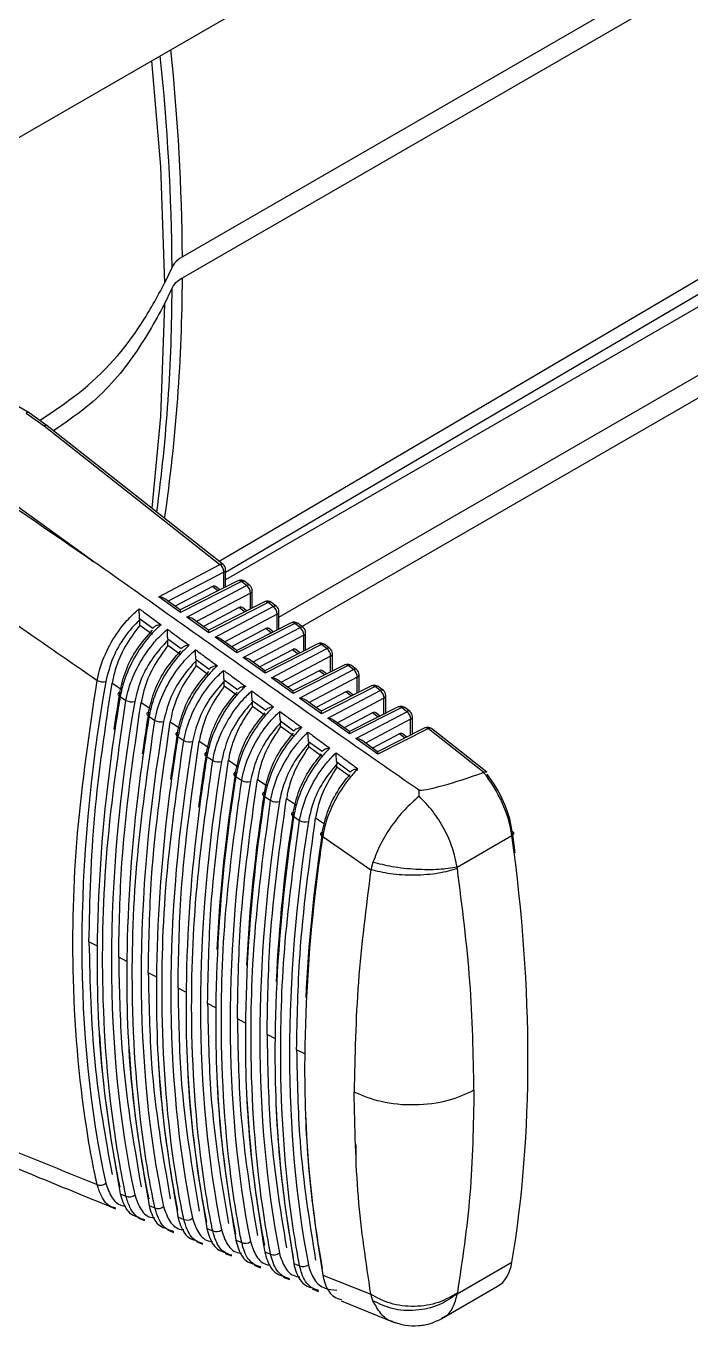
# Model space of a CAD drawing. Extents: x 8 to 113, y 0 to 87.
# Drawn here: x 21.685 to 22.72, y 5.779 to 7.803 of the extents above; entities that cross this region are included whole.
import ezdxf

# ---------------------------------------------------------------- set-up
doc = ezdxf.new("R2010")
doc.units = 0
doc.header["$MEASUREMENT"] = 0
doc.layers.add('OBJECT', color=7, linetype='CONTINUOUS')

msp = doc.modelspace()

# ---------------------------------------------------------------- linework, layer by layer
at = {"layer": 'OBJECT'}
for p, q in [((25.2404, 9.3555), (21.9284, 7.4435)), ((21.9284, 7.4109), (25.2404, 9.3229)), ((24.6957, 8.4996), (21.9956, 6.9408)), ((22.0787, 6.8826), (24.6887, 8.3893)), ((22.1145, 6.8679), (24.6646, 8.34)), ((20.0694, 6.703), (22.265, 7.9705)), ((21.9123, 7.4275), (21.9006, 7.4022)), ((21.9006, 7.3695), (21.9123, 7.3948)), ((21.6898, 7.2006), (21.6401, 7.2293)), ((21.6853, 7.2003), (21.7132, 7.1802)), ((21.7179, 7.1804), (21.69, 7.2005)), ((21.7132, 7.1802), (21.9868, 6.9646)), ((21.9918, 6.9646), (21.718, 7.1803)), ((21.7907, 6.9689), (21.5867, 7.1156)), ((21.8916, 6.9143), (21.9868, 6.9646)), ((21.9927, 6.9527), (21.9065, 6.9072)), ((21.9927, 6.9279), (21.9927, 6.9527)), ((21.9956, 6.9293), (21.9956, 6.9568)), ((21.9752, 6.9301), (21.9172, 6.8996)), ((22.0149, 6.9391), (21.9252, 6.8938)), ((22.0206, 6.938), (21.9255, 6.8899)), ((21.9354, 6.8828), (22.0284, 6.9318)), ((21.9838, 6.9233), (21.9752, 6.9301)), ((21.9868, 6.9249), (21.9801, 6.9302)), ((22.0284, 6.9318), (22.0206, 6.938)), ((22.0333, 6.9319), (22.0256, 6.938)), ((22.0371, 6.8967), (22.0371, 6.924)), ((21.9255, 6.8899), (21.8916, 6.9143)), ((21.9253, 6.8937), (21.9011, 6.9111)), ((22.0343, 6.92), (21.9503, 6.8757)), ((22.0564, 6.9064), (21.9691, 6.8622)), ((22.0621, 6.9053), (21.9694, 6.8584)), ((22.0343, 6.8952), (22.0343, 6.92)), ((22.0699, 6.8991), (22.0621, 6.9053)), ((22.0749, 6.8992), (22.0671, 6.9053)), ((21.8825, 6.865), (21.8619, 6.8799)), ((21.9694, 6.8584), (21.9354, 6.8828)), ((22.0167, 6.8974), (21.961, 6.868)), ((21.9792, 6.8513), (22.0699, 6.8991)), ((22.0758, 6.8873), (21.9942, 6.8442)), ((22.0253, 6.8906), (22.0167, 6.8974)), ((22.0283, 6.8922), (22.0217, 6.8974)), ((22.0758, 6.8625), (22.0758, 6.8873)), ((22.0787, 6.864), (22.0787, 6.8913)), ((21.862, 6.8698), (21.862, 6.8788)), ((21.882, 6.8554), (21.862, 6.8698)), ((21.9691, 6.8622), (21.945, 6.8796)), ((22.0582, 6.8647), (22.0049, 6.8365)), ((22.0979, 6.8737), (22.0129, 6.8307)), ((22.1036, 6.8726), (22.0132, 6.8269)), ((22.0231, 6.8198), (22.1115, 6.8664)), ((22.0668, 6.8579), (22.0582, 6.8647)), ((22.0698, 6.8595), (22.0632, 6.8647)), ((22.1115, 6.8664), (22.1036, 6.8726)), ((22.1164, 6.8664), (22.1086, 6.8726)), ((21.9264, 6.8331), (21.9057, 6.8481)), ((21.9058, 6.8383), (21.9058, 6.8468)), ((22.0132, 6.8269), (21.9792, 6.8513)), ((22.0129, 6.8307), (21.9888, 6.848)), ((22.1174, 6.8545), (22.038, 6.8127)), ((22.1394, 6.841), (22.0567, 6.7992)), ((22.1451, 6.8399), (22.0571, 6.7953)), ((22.1174, 6.8298), (22.1174, 6.8545)), ((22.1202, 6.8313), (22.1202, 6.8586)), ((22.153, 6.8336), (22.1451, 6.8399)), ((22.158, 6.8337), (22.1501, 6.8399)), ((21.9258, 6.8239), (21.9058, 6.8383)), ((22.0571, 6.7953), (22.0231, 6.8198)), ((22.0998, 6.8319), (22.0487, 6.805)), ((22.0669, 6.7883), (22.153, 6.8336)), ((22.1589, 6.8218), (22.0818, 6.7811)), ((22.1083, 6.8252), (22.0998, 6.8319)), ((22.1113, 6.8268), (22.1047, 6.832)), ((22.1589, 6.7971), (22.1589, 6.8218)), ((22.1618, 6.7986), (22.1618, 6.8258)), ((21.9702, 6.8012), (21.9496, 6.8163)), ((21.9497, 6.8067), (21.9497, 6.8148)), ((21.9696, 6.7924), (21.9497, 6.8067)), ((22.0568, 6.7992), (22.0326, 6.8165)), ((22.1413, 6.7992), (22.0925, 6.7735)), ((22.1809, 6.8083), (22.1006, 6.7677)), ((22.1866, 6.8071), (22.1009, 6.7638)), ((22.1108, 6.7567), (22.1946, 6.8009)), ((22.1498, 6.7925), (22.1413, 6.7992)), ((22.1528, 6.7941), (22.1463, 6.7992)), ((22.1946, 6.8009), (22.1866, 6.8071)), ((22.1995, 6.8009), (22.1916, 6.8072)), ((21.819, 6.78), (21.8343, 6.7698)), ((22.0141, 6.7693), (21.9934, 6.7844)), ((21.9935, 6.7752), (21.9935, 6.7828)), ((22.1009, 6.7638), (22.0669, 6.7883)), ((22.1006, 6.7676), (22.0765, 6.785)), ((22.2005, 6.789), (22.1257, 6.7496)), ((22.2005, 6.7645), (22.2005, 6.789)), ((22.2033, 6.7659), (22.2033, 6.7931)), ((21.8316, 6.7593), (21.8406, 6.753)), ((22.0135, 6.7608), (21.9935, 6.7752)), ((22.1829, 6.7664), (22.1364, 6.7419)), ((22.2224, 6.7756), (22.1444, 6.7361)), ((22.2281, 6.7744), (22.1448, 6.7323)), ((22.1546, 6.7252), (22.2361, 6.7682)), ((22.1913, 6.7598), (22.1829, 6.7664)), ((22.1943, 6.7614), (22.1878, 6.7665)), ((22.2361, 6.7682), (22.2281, 6.7744)), ((22.2411, 6.7682), (22.2331, 6.7745)), ((22.2449, 6.7332), (22.2449, 6.7604)), ((21.8642, 6.7499), (21.8795, 6.7398)), ((22.058, 6.7373), (22.0372, 6.7525)), ((22.0373, 6.7437), (22.0373, 6.7507)), ((22.0573, 6.7293), (22.0373, 6.7437)), ((22.1448, 6.7323), (22.1108, 6.7567)), ((22.1445, 6.7361), (22.1203, 6.7535)), ((22.242, 6.7563), (22.1695, 6.7181)), ((22.2639, 6.7429), (22.1883, 6.7046)), ((22.2696, 6.7417), (22.1886, 6.7008)), ((22.242, 6.7318), (22.242, 6.7563)), ((22.2776, 6.7354), (22.2696, 6.7417)), ((22.2826, 6.7355), (22.2746, 6.7418)), ((21.8765, 6.7281), (21.8856, 6.7218)), ((21.9095, 6.7198), (21.9246, 6.7097)), ((22.1019, 6.7053), (22.081, 6.7205)), ((22.0812, 6.7122), (22.0812, 6.7186)), ((22.1886, 6.7008), (22.1546, 6.7252)), ((22.1883, 6.7046), (22.1642, 6.7219)), ((22.2244, 6.7337), (22.1802, 6.7104)), ((22.1984, 6.6937), (22.2776, 6.7354)), ((22.2835, 6.7236), (22.2134, 6.6866)), ((22.2328, 6.7271), (22.2244, 6.7337)), ((22.2358, 6.7287), (22.2294, 6.7338)), ((22.2835, 6.6991), (22.2835, 6.7236)), ((22.2864, 6.7005), (22.2864, 6.7276)), ((22.1012, 6.6978), (22.0812, 6.7122)), ((22.266, 6.701), (22.2241, 6.6789)), ((22.3054, 6.7101), (22.2321, 6.6731)), ((22.3112, 6.709), (22.2324, 6.6692)), ((22.2743, 6.6944), (22.266, 6.701)), ((22.2774, 6.696), (22.2709, 6.701)), ((22.3112, 6.709), (22.3973, 6.6411)), ((22.4019, 6.6415), (22.3161, 6.7091)), ((21.9215, 6.6969), (21.9306, 6.6906)), ((21.9547, 6.6898), (21.9698, 6.6798)), ((22.1458, 6.6733), (22.1248, 6.6886)), ((22.125, 6.6806), (22.125, 6.6865)), ((22.145, 6.6663), (22.125, 6.6806)), ((22.2324, 6.6692), (22.1984, 6.6937)), ((22.2321, 6.6731), (22.208, 6.6904)), ((21.9665, 6.6657), (21.9756, 6.6594)), ((21.9999, 6.6598), (22.015, 6.6498)), ((22.1897, 6.6412), (22.1687, 6.6566)), ((22.1689, 6.6491), (22.1689, 6.6543)), ((22.1888, 6.6347), (22.1689, 6.6491)), ((22.3973, 6.6411), (22.3971, 6.641)), ((22.0115, 6.6346), (22.0207, 6.6282)), ((22.0451, 6.6299), (22.0602, 6.6199)), ((22.0565, 6.6034), (22.0657, 6.5971)), ((22.0904, 6.6001), (22.1057, 6.59)), ((22.2967, 6.6037), (22.2967, 6.613)), ((22.1016, 6.5723), (22.1108, 6.5659)), ((22.1356, 6.5703), (22.1497, 6.561)), ((22.1467, 6.5411), (22.2216, 6.4895)), ((22.3559, 6.4933), (22.4412, 6.5425)), ((22.2249, 6.501), (22.2216, 6.4895)), ((22.3563, 6.4912), (22.3559, 6.4933)), ((21.7972, 6.3698), (21.7831, 6.3771)), ((21.843, 6.346), (21.8293, 6.3532)), ((21.8888, 6.3222), (21.8754, 6.3292)), ((21.9346, 6.2984), (21.9216, 6.3052)), ((21.9804, 6.2746), (21.9677, 6.2812)), ((22.0268, 6.2505), (22.0139, 6.2572)), ((22.0733, 6.2263), (22.0601, 6.2332)), ((22.1198, 6.2022), (22.1062, 6.2092)), ((22.199, 6.0259), (22.199, 6.0617)), ((21.8316, 5.9851), (21.8406, 5.9814)), ((21.8765, 5.967), (21.8856, 5.9633)), ((21.86, 5.9473), (21.8696, 5.9434)), ((21.9051, 5.9289), (21.9146, 5.925)), ((21.9215, 5.9489), (21.9306, 5.9452)), ((21.9665, 5.9308), (21.9756, 5.9271)), ((21.9502, 5.9105), (21.9597, 5.9066)), ((22.0115, 5.9127), (22.0207, 5.909)), ((21.9952, 5.8921), (22.0048, 5.8882)), ((22.0565, 5.8946), (22.0657, 5.8909)), ((22.0403, 5.8738), (22.0499, 5.8698)), ((22.1016, 5.8766), (22.1108, 5.8729)), ((22.3559, 5.8291), (22.4412, 5.8784)), ((22.0854, 5.8554), (22.095, 5.8514)), ((22.1467, 5.8585), (22.2216, 5.8286)), ((22.1304, 5.837), (22.1401, 5.833)), ((22.2249, 5.8186), (22.2216, 5.8286)), ((22.3322, 5.7909), (22.4189, 5.841)), ((22.3563, 5.8309), (22.3559, 5.8291)), ((22.1755, 5.8186), (22.2597, 5.7843))]:
    msp.add_line(p, q, dxfattribs=at)
at = {"layer": 'OBJECT', "flags": 128}
for points in [[(21.9854, 6.9697), (22.043, 7.0036), (22.7519, 7.4206), (25.2387, 8.8838)], [(21.9956, 6.9528), (22.5618, 7.2856), (25.2153, 8.8459)], [(21.8803, 7.7484), (21.8944, 7.5842), (21.9006, 7.4022)], [(21.9006, 7.3695), (21.8944, 7.1947), (21.8809, 7.052)], [(21.831, 6.7658), (21.8298, 6.7652), (21.8289, 6.7646), (21.8284, 6.7638), (21.8282, 6.7629), (21.8285, 6.7619), (21.8292, 6.761), (21.8302, 6.7601), (21.8316, 6.7593)], [(21.8759, 6.7346), (21.8747, 6.7341), (21.8738, 6.7334), (21.8733, 6.7326), (21.8732, 6.7317), (21.8735, 6.7308), (21.8742, 6.7298), (21.8752, 6.7289), (21.8765, 6.7281)], [(21.9209, 6.7035), (21.9197, 6.7029), (21.9188, 6.7022), (21.9183, 6.7014), (21.9182, 6.7005), (21.9185, 6.6996), (21.9191, 6.6986), (21.9202, 6.6977), (21.9215, 6.6969)], [(21.9659, 6.6723), (21.9647, 6.6718), (21.9638, 6.6711), (21.9633, 6.6703), (21.9632, 6.6694), (21.9634, 6.6684), (21.9641, 6.6675), (21.9652, 6.6666), (21.9665, 6.6657)], [(22.0109, 6.6412), (22.0097, 6.6406), (22.0088, 6.6399), (22.0083, 6.6391), (22.0082, 6.6382), (22.0085, 6.6373), (22.0091, 6.6363), (22.0102, 6.6354), (22.0115, 6.6346)], [(22.056, 6.6101), (22.0547, 6.6095), (22.0538, 6.6088), (22.0533, 6.608), (22.0532, 6.6071), (22.0535, 6.6061), (22.0542, 6.6052), (22.0552, 6.6043), (22.0565, 6.6034)], [(22.101, 6.579), (22.0998, 6.5784), (22.0989, 6.5777), (22.0984, 6.5768), (22.0983, 6.5759), (22.0985, 6.575), (22.0992, 6.574), (22.1002, 6.5731), (22.1016, 6.5723)], [(22.1461, 6.5479), (22.1449, 6.5473), (22.144, 6.5466), (22.1434, 6.5457), (22.1433, 6.5448), (22.1436, 6.5439), (22.1443, 6.5429), (22.1453, 6.542), (22.1467, 6.5411)], [(22.4412, 6.5425), (22.4424, 6.5433), (22.4433, 6.5442), (22.4439, 6.5451), (22.4442, 6.546), (22.444, 6.5468), (22.4436, 6.5476), (22.4428, 6.5483), (22.4417, 6.5489)]]:
    msp.add_lwpolyline(points, dxfattribs=at)
at = {"layer": 'OBJECT'}
for centre, radius, start, end in [((18.5733, 7.4041), 3.3392, 0.4018, 6.0532), ((18.6141, 7.421), 3.3143, 0.3901, 5.9722), ((19.2789, 7.4178), 2.6495, 351.7223, 359.8511), ((19.2398, 7.4023), 2.6726, 352.338, 359.8391), ((21.9893, 6.9607), 0.00458, 57.7681, 123.2616), ((21.9779, 6.9527), 0.0149, 359.9844, 52.9415), ((21.9856, 6.9568), 0.01, 0, 51.7639), ((21.9907, 6.9572), 0.00492, 294.3989, 354.9527), ((22.0194, 6.9302), 0.01, 51.7639, 116.8224), ((22.0169, 6.9341), 0.00536, 45.9547, 112.0925), ((22.0231, 6.9341), 0.00458, 57.7585, 123.2685), ((22.0309, 6.928), 0.00458, 57.7634, 123.2636), ((22.0194, 6.92), 0.0149, 359.9861, 52.9399), ((22.0271, 6.924), 0.01, 0, 51.7639), ((22.0322, 6.9245), 0.00492, 294.4, 354.9528), ((22.0609, 6.8975), 0.01, 51.7639, 116.8224), ((22.0584, 6.9014), 0.00536, 45.9297, 112.119), ((22.0646, 6.9014), 0.00458, 57.7507, 123.2735), ((22.0724, 6.8953), 0.00458, 57.7616, 123.2612), ((22.061, 6.8873), 0.0149, 359.9835, 52.9415), ((22.0687, 6.8913), 0.01, 0, 51.7639), ((22.0738, 6.8917), 0.00492, 294.3874, 354.9654), ((22.1024, 6.8647), 0.01, 51.7639, 116.8224), ((22.0999, 6.8687), 0.00536, 45.9355, 112.1132), ((22.1061, 6.8687), 0.00458, 57.7615, 123.2627), ((22.114, 6.8625), 0.00458, 57.7594, 123.2676), ((22.1025, 6.8545), 0.0149, 359.9843, 52.9417), ((22.1102, 6.8586), 0.01, 0, 51.7639), ((22.1153, 6.859), 0.00492, 294.4, 354.9528), ((22.1439, 6.832), 0.01, 51.7639, 116.8224), ((22.1414, 6.836), 0.00536, 45.9472, 112.1), ((22.1476, 6.836), 0.00458, 57.7486, 123.2784), ((22.1555, 6.8298), 0.00458, 57.7615, 123.2627), ((22.1441, 6.8218), 0.0149, 359.9828, 52.9432), ((22.1518, 6.8258), 0.01, 0, 51.7639), ((22.1569, 6.8263), 0.00492, 294.4, 354.9528), ((22.1854, 6.7993), 0.01, 51.7639, 116.8224), ((22.1829, 6.8033), 0.00536, 45.9557, 112.093), ((22.1891, 6.8033), 0.00458, 57.7615, 123.2627), ((22.1971, 6.7971), 0.00458, 57.7594, 123.2676), ((22.1856, 6.7891), 0.0149, 359.9841, 52.9408), ((22.1933, 6.7931), 0.01, 0, 51.7639), ((21.8047, 6.8015), 0.0195, 242.484, 283.3551), ((22.1984, 6.7935), 0.00492, 294.3989, 354.9527), ((22.2269, 6.7666), 0.01, 51.7639, 116.8224), ((22.2244, 6.7706), 0.00536, 45.9274, 112.1213), ((22.2307, 6.7706), 0.00458, 57.7507, 123.2735), ((22.2386, 6.7643), 0.00458, 57.7615, 123.2627), ((22.2272, 6.7563), 0.0149, 359.9828, 52.9432), ((22.2349, 6.7604), 0.01, 0, 51.7639), ((22.24, 6.7608), 0.00492, 294.3949, 354.9579), ((21.8496, 6.7702), 0.0194, 242.5087, 283.5817), ((22.2684, 6.7339), 0.01, 51.7639, 116.8224), ((22.2659, 6.7379), 0.00536, 45.9355, 112.1132), ((22.2722, 6.7379), 0.00458, 57.7615, 123.2627), ((21.8945, 6.739), 0.0194, 242.5362, 283.8069), ((22.2802, 6.7316), 0.00458, 57.7405, 123.2851), ((22.2687, 6.7236), 0.0149, 359.9841, 52.9408), ((22.2764, 6.7276), 0.01, 0, 51.7639), ((22.2815, 6.7281), 0.00492, 294.3997, 354.9519), ((22.3099, 6.7012), 0.01, 51.7639, 116.8224), ((22.3074, 6.705), 0.00551, 46.9764, 111.0708), ((22.3137, 6.705), 0.00473, 58.9325, 122.0945), ((21.9395, 6.7077), 0.0193, 242.5692, 284.0286), ((21.9845, 6.6764), 0.0192, 242.5961, 284.2537), ((22.0295, 6.6452), 0.0191, 242.6238, 284.4813), ((22.0745, 6.614), 0.019, 242.6547, 284.7044), ((22.1195, 6.5827), 0.0189, 242.6869, 284.9268), ((21.8009, 6.0117), 0.0132, 246.634, 308.8041), ((21.8459, 5.9936), 0.0133, 246.6053, 308.6304), ((21.8909, 5.9755), 0.0133, 246.5728, 308.4583), ((21.9359, 5.9574), 0.0133, 246.5398, 308.2847), ((21.981, 5.9393), 0.0133, 246.5054, 308.1141), ((22.026, 5.9213), 0.0134, 246.476, 307.9343), ((22.0711, 5.9032), 0.0134, 246.4415, 307.7619), ((22.1162, 5.8852), 0.0134, 246.4095, 307.5844)]:
    msp.add_arc(centre, radius, start, end, dxfattribs=at)
for centre, major_axis, ratio, start_param, end_param in [((21.7426, 7.1586), (0.0576, -0.0414), 0.099986, 3.091167, 3.117347), ((21.6845, 7.1922), (0.00543, 0.00841), 0.541118, 6.256151, 7.043177), ((21.712, 7.1724), (0.00602, 0.00799), 0.518549, 6.271793, 7.081603), ((20.2037, 10.0008), (13.5348, -9.6488), 0.094709, 4.881554, 4.897066), ((21.9747, 6.9217), (0.00494, 0.00879), 0.568104, 6.194257, 7.004066), ((21.8903, 6.9065), (0.0141, -0.001), 0.559485, 0.734923, 1.521949), ((21.9243, 6.8821), (0.0009, 0.0117), 0.071971, 5.452479, 6.239505), ((21.9342, 6.875), (0.0141, -0.001), 0.559485, 0.734923, 1.521949), ((22.0163, 6.8889), (0.00494, 0.00879), 0.568104, 6.194257, 7.004066), ((21.9682, 6.8506), (0.0009, 0.0117), 0.071971, 5.452479, 6.239505), ((22.0578, 6.8562), (0.00494, 0.00879), 0.568104, 6.194257, 7.004066), ((21.978, 6.8435), (0.0141, -0.001), 0.559485, 0.734923, 1.521949), ((22.012, 6.819), (0.0009, 0.0117), 0.071971, 5.452479, 6.239505), ((22.0218, 6.812), (0.0141, -0.001), 0.559485, 0.734923, 1.521949), ((22.0994, 6.8235), (0.00494, 0.00879), 0.568104, 6.194257, 7.004066), ((22.0558, 6.7875), (0.0009, 0.0117), 0.071971, 5.452479, 6.239505), ((22.1409, 6.7907), (0.00494, 0.00879), 0.568104, 6.194257, 7.004066), ((23.3537, 7.2682), (1.1233, 1.9121), 0.582398, 2.143158, 2.577949), ((22.0657, 6.7804), (0.0141, -0.001), 0.559485, 0.734923, 1.521949), ((23.3493, 7.2724), (1.094, 1.9283), 0.572321, 2.13731, 2.166983), ((22.0997, 6.756), (0.0009, 0.0117), 0.071971, 5.452479, 6.239505), ((22.1825, 6.758), (0.00494, 0.00879), 0.568104, 6.194257, 7.004066), ((23.3976, 7.2429), (1.1217, 1.9093), 0.582398, 2.146521, 2.574586), ((22.1095, 6.7489), (0.0141, -0.001), 0.559485, 0.734923, 1.521949), ((23.4414, 7.2175), (1.12, 1.9065), 0.582398, 2.149892, 2.571215), ((23.3932, 7.2471), (1.0924, 1.9255), 0.572321, 2.140675, 2.173857), ((22.1435, 6.7245), (0.0009, 0.0117), 0.071971, 5.452479, 6.239505), ((22.1534, 6.7174), (0.0141, -0.001), 0.559485, 0.734923, 1.521949), ((22.224, 6.7253), (0.00494, 0.00879), 0.568104, 6.194257, 7.004066), ((23.437, 7.2217), (1.0908, 1.9226), 0.572321, 2.144048, 2.18183), ((22.1874, 6.6929), (0.0009, 0.0117), 0.071971, 5.452479, 6.239505), ((22.2656, 6.6925), (0.00494, 0.00879), 0.568104, 6.194257, 7.004066), ((23.4853, 7.1922), (1.1184, 1.9037), 0.582398, 2.153271, 2.567836), ((22.1972, 6.6859), (0.0141, -0.001), 0.559485, 0.734923, 1.521949), ((23.5291, 7.1669), (1.1167, 1.9009), 0.582398, 2.156658, 2.564449), ((23.4808, 7.1964), (1.0892, 1.9198), 0.572321, 2.147429, 2.191507), ((22.2312, 6.6614), (0.0009, 0.0117), 0.071971, 5.452479, 6.239505), ((23.5247, 7.1711), (1.0876, 1.917), 0.572321, 2.150818, 2.29594), ((23.8916, 7.4585), (1.6104, 0.8416), 0.051024, 3.256373, 3.497487), ((22.3618, 6.5753), (-0.0558, 0.1063), 0.548821, 4.130778, 5.067399), ((22.3692, 6.5792), (-0.0508, 0.0976), 0.546171, 4.132561, 5.054095), ((23.5729, 7.1416), (1.1151, 1.898), 0.582398, 2.160053, 2.561054), ((23.5685, 7.1458), (1.086, 1.9142), 0.572321, 2.154215, 2.296337), ((23.6168, 7.1163), (1.1135, 1.8952), 0.582398, 2.163457, 2.55765), ((23.6123, 7.1205), (1.0844, 1.9113), 0.572321, 2.15762, 2.296908), ((23.6606, 7.091), (1.1118, 1.8924), 0.582398, 2.166868, 2.554239), ((23.6562, 7.0952), (1.0828, 1.9085), 0.572321, 2.161034, 2.297801), ((20.9587, 7.1613), (-1.0403, 1.9967), 0.546312, 3.768959, 4.132467), ((20.9661, 7.1651), (-1.0353, 1.9881), 0.546171, 4.115838, 4.132561), ((23.3493, 7.2724), (1.094, 1.9283), 0.572321, 2.422794, 2.566341), ((23.3932, 7.2471), (1.0924, 1.9255), 0.572321, 2.422791, 2.562976), ((23.437, 7.2217), (1.0908, 1.9226), 0.572321, 2.417411, 2.559603), ((23.4808, 7.1964), (1.0892, 1.9198), 0.572321, 2.417231, 2.556222), ((23.5247, 7.1711), (1.0876, 1.917), 0.572321, 2.414283, 2.552833), ((23.5685, 7.1458), (1.086, 1.9142), 0.572321, 2.412602, 2.549436), ((23.6123, 7.1205), (1.0844, 1.9113), 0.572321, 2.405638, 2.546031), ((23.6562, 7.0952), (1.0828, 1.9085), 0.572321, 2.400985, 2.542617), ((22.3618, 5.9466), (-0.0558, 0.1063), 0.548821, 3.163545, 3.76727)]:
    msp.add_ellipse(centre, major_axis=major_axis, ratio=ratio, start_param=start_param, end_param=end_param, dxfattribs=at)
for points, knots in [([(21.9284, 7.4435), (21.9239, 7.4404), (21.9168, 7.4356), (21.9135, 7.4296), (21.9123, 7.4275)], [0, 0, 0, 0, 0.643567, 1, 1, 1, 1]), ([(21.9123, 7.3948), (21.9147, 7.3987), (21.9185, 7.4046), (21.9258, 7.4092), (21.9284, 7.4109)], [0, 0, 0, 0, 0.643557, 1, 1, 1, 1]), ([(21.7063, 7.1888), (21.7269, 7.2025), (21.7934, 7.2469), (21.8568, 7.3208), (21.8891, 7.3808), (21.9006, 7.4022)], [0, 0, 0, 0, 0.224074, 0.723108, 1, 1, 1, 1]), ([(21.9006, 7.3695), (21.8852, 7.342), (21.8541, 7.2863), (21.7961, 7.2191), (21.7453, 7.1846), (21.7278, 7.1726)], [0, 0, 0, 0, 0.390111, 0.789406, 1, 1, 1, 1]), ([(21.4994, 6.9904), (21.5568, 6.9504), (21.6554, 6.8816), (21.7543, 6.8129), (21.7957, 6.7842)], [0, 0, 0, 0, 0.58145, 1, 1, 1, 1]), ([(22.2967, 6.613), (22.2926, 6.6159), (22.2721, 6.6301), (22.1861, 6.69), (22.0208, 6.8054), (21.8734, 6.9102), (21.7907, 6.9689)], [0, 0, 0, 0, 0.024148, 0.120739, 0.507103, 1, 1, 1, 1]), ([(21.7957, 6.7842), (21.797, 6.7902), (21.8009, 6.8082), (21.8142, 6.8393), (21.8346, 6.8696), (21.8514, 6.8872), (21.8595, 6.894), (21.8614, 6.8956)], [0, 0, 0, 0, 0.147377, 0.444496, 0.741155, 0.940222, 1, 1, 1, 1]), ([(21.8614, 6.8956), (21.8661, 6.8922), (21.8774, 6.8839), (21.8887, 6.8757), (21.8953, 6.8708)], [0, 0, 0, 0, 0.412558, 1, 1, 1, 1]), ([(21.8619, 6.8799), (21.8618, 6.8809), (21.8616, 6.8832), (21.8614, 6.8875), (21.8614, 6.8918), (21.8614, 6.8945), (21.8614, 6.8956), (21.8614, 6.8956)], [0, 0, 0, 0, 0.192784, 0.429644, 0.749307, 0.992251, 1, 1, 1, 1]), ([(21.8619, 6.8799), (21.8619, 6.8799), (21.862, 6.8795), (21.862, 6.8791), (21.862, 6.8788)], [0, 0, 0, 0, 0.020415, 1, 1, 1, 1]), ([(21.862, 6.8788), (21.8539, 6.8702), (21.8378, 6.8531), (21.8184, 6.8186), (21.8124, 6.795), (21.8092, 6.7825)], [0, 0, 0, 0, 0.320863, 0.641683, 1, 1, 1, 1]), ([(21.862, 6.8698), (21.854, 6.8591), (21.8381, 6.8377), (21.8245, 6.8055), (21.8205, 6.7868), (21.819, 6.78)], [0, 0, 0, 0, 0.390005, 0.779955, 1, 1, 1, 1]), ([(21.831, 6.7658), (21.8337, 6.7771), (21.8391, 6.7996), (21.8572, 6.8344), (21.8736, 6.8527), (21.882, 6.8621)], [0, 0, 0, 0, 0.327833, 0.655734, 1, 1, 1, 1]), ([(21.8953, 6.8708), (21.8935, 6.8692), (21.8871, 6.8636), (21.8722, 6.8479), (21.8529, 6.8203), (21.8379, 6.7873), (21.8334, 6.7673), (21.8316, 6.7593)], [0, 0, 0, 0, 0.059552, 0.208065, 0.505163, 0.802607, 1, 1, 1, 1]), ([(21.8406, 6.753), (21.8419, 6.759), (21.8458, 6.7769), (21.8591, 6.8081), (21.8792, 6.838), (21.8955, 6.8554), (21.9033, 6.8621), (21.9052, 6.8637)], [0, 0, 0, 0, 0.148954, 0.44926, 0.7491, 0.940503, 1, 1, 1, 1]), ([(21.8953, 6.8708), (21.8953, 6.8708), (21.8937, 6.8707), (21.8904, 6.8702), (21.8865, 6.8688), (21.8837, 6.867), (21.8829, 6.8657), (21.8825, 6.865)], [0, 0, 0, 0, 0.007981, 0.299108, 0.602918, 0.800707, 1, 1, 1, 1]), ([(21.9057, 6.8481), (21.9056, 6.8491), (21.9054, 6.8514), (21.9052, 6.8558), (21.9051, 6.8601), (21.9051, 6.8627), (21.9052, 6.8636), (21.9052, 6.8637)], [0, 0, 0, 0, 0.1971873, 0.4407969, 0.7689255, 0.9921921, 1, 1, 1, 1]), ([(21.9052, 6.8637), (21.9098, 6.8603), (21.9211, 6.852), (21.9324, 6.8438), (21.9391, 6.8389)], [0, 0, 0, 0, 0.412524, 1, 1, 1, 1]), ([(21.9058, 6.8468), (21.8978, 6.8381), (21.8818, 6.8208), (21.8629, 6.7865), (21.8572, 6.7634), (21.8542, 6.7513)], [0, 0, 0, 0, 0.324748, 0.649449, 1, 1, 1, 1]), ([(21.9057, 6.8481), (21.9057, 6.8481), (21.9058, 6.8476), (21.9058, 6.8472), (21.9058, 6.8468)], [0, 0, 0, 0, 0.098574, 1, 1, 1, 1]), ([(21.9058, 6.8383), (21.8979, 6.8274), (21.8822, 6.8058), (21.8693, 6.7742), (21.8655, 6.7561), (21.8642, 6.7499)], [0, 0, 0, 0, 0.397555, 0.795054, 1, 1, 1, 1]), ([(21.8759, 6.7346), (21.8786, 6.7459), (21.884, 6.7684), (21.9018, 6.8028), (21.9178, 6.8209), (21.9258, 6.8301)], [0, 0, 0, 0, 0.331872, 0.663815, 1, 1, 1, 1]), ([(21.9391, 6.8389), (21.9373, 6.8373), (21.931, 6.8316), (21.9162, 6.8157), (21.897, 6.7879), (21.8825, 6.7552), (21.8782, 6.7356), (21.8765, 6.7281)], [0, 0, 0, 0, 0.059276, 0.209422, 0.509832, 0.8106, 1, 1, 1, 1]), ([(21.8856, 6.7218), (21.8869, 6.7277), (21.8907, 6.7457), (21.9039, 6.7769), (21.9237, 6.8065), (21.9397, 6.8236), (21.9471, 6.8301), (21.9489, 6.8317)], [0, 0, 0, 0, 0.150604, 0.454245, 0.75741, 0.940779, 1, 1, 1, 1]), ([(21.9391, 6.8389), (21.939, 6.8389), (21.9375, 6.8388), (21.9343, 6.8383), (21.9305, 6.8369), (21.9276, 6.8351), (21.9268, 6.8338), (21.9264, 6.8331)], [0, 0, 0, 0, 0.0080655, 0.2827227, 0.5937989, 0.7961153, 1, 1, 1, 1]), ([(21.9489, 6.8317), (21.9536, 6.8283), (21.9649, 6.8201), (21.9762, 6.8118), (21.9828, 6.8069)], [0, 0, 0, 0, 0.412499, 1, 1, 1, 1]), ([(21.9496, 6.8163), (21.9495, 6.8173), (21.9492, 6.8196), (21.9489, 6.8241), (21.9489, 6.8283), (21.9489, 6.8308), (21.9489, 6.8317), (21.9489, 6.8317)], [0, 0, 0, 0, 0.201833, 0.452548, 0.789383, 0.992118, 1, 1, 1, 1]), ([(21.9497, 6.8148), (21.9417, 6.806), (21.9258, 6.7884), (21.9075, 6.7544), (21.902, 6.7317), (21.8992, 6.7202)], [0, 0, 0, 0, 0.328834, 0.657618, 1, 1, 1, 1]), ([(21.9497, 6.8067), (21.9419, 6.7958), (21.9264, 6.774), (21.9142, 6.7429), (21.9106, 6.7254), (21.9095, 6.7198)], [0, 0, 0, 0, 0.405542, 0.811028, 1, 1, 1, 1]), ([(21.9828, 6.8069), (21.9811, 6.8053), (21.9748, 6.7996), (21.9601, 6.7835), (21.9412, 6.7554), (21.9272, 6.7232), (21.9231, 6.704), (21.9215, 6.6969)], [0, 0, 0, 0, 0.059002, 0.210856, 0.514734, 0.818981, 1, 1, 1, 1]), ([(21.9306, 6.6906), (21.9319, 6.6965), (21.9357, 6.7145), (21.9488, 6.7457), (21.9683, 6.775), (21.9838, 6.7918), (21.9909, 6.7982), (21.9926, 6.7997)], [0, 0, 0, 0, 0.1523344, 0.4594619, 0.7661097, 0.9410542, 1, 1, 1, 1]), ([(21.9496, 6.8163), (21.9496, 6.8162), (21.9496, 6.8157), (21.9496, 6.8152), (21.9497, 6.8148)], [0, 0, 0, 0, 0.161904, 1, 1, 1, 1]), ([(21.9828, 6.8069), (21.9828, 6.8069), (21.9817, 6.8068), (21.9788, 6.8064), (21.9749, 6.8052), (21.9717, 6.8033), (21.9707, 6.8019), (21.9702, 6.8012)], [0, 0, 0, 0, 0.008151, 0.206913, 0.537757, 0.791264, 1, 1, 1, 1]), ([(21.9926, 6.7997), (21.9973, 6.7963), (22.0086, 6.7881), (22.0199, 6.7798), (22.0265, 6.7749)], [0, 0, 0, 0, 0.4124608, 1, 1, 1, 1]), ([(21.9934, 6.7844), (21.9933, 6.7854), (21.993, 6.7878), (21.9927, 6.7924), (21.9926, 6.7965), (21.9926, 6.7989), (21.9926, 6.7997), (21.9926, 6.7997)], [0, 0, 0, 0, 0.206753, 0.464931, 0.810728, 0.99205, 1, 1, 1, 1]), ([(21.7957, 5.9996), (21.7947, 6.0043), (21.7896, 6.028), (21.7707, 6.1298), (21.7548, 6.3041), (21.7604, 6.5442), (21.7839, 6.7042), (21.7957, 6.7842)], [0, 0, 0, 0, 0.020664, 0.103331, 0.434809, 0.717404, 1, 1, 1, 1]), ([(21.7831, 6.3771), (21.7846, 6.4424), (21.7876, 6.5726), (21.8086, 6.7109), (21.819, 6.78)], [0, 0, 0, 0, 0.500491, 1, 1, 1, 1]), ([(21.9209, 6.7035), (21.9236, 6.7147), (21.9289, 6.7373), (21.9464, 6.7712), (21.962, 6.7892), (21.9696, 6.798)], [0, 0, 0, 0, 0.336123, 0.672317, 1, 1, 1, 1]), ([(21.9935, 6.7828), (21.9856, 6.7739), (21.9698, 6.756), (21.9521, 6.7223), (21.9468, 6.7001), (21.9442, 6.689)], [0, 0, 0, 0, 0.3331376, 0.6662231, 1, 1, 1, 1]), ([(21.9934, 6.7844), (21.9934, 6.7843), (21.9935, 6.7837), (21.9935, 6.7832), (21.9935, 6.7828)], [0, 0, 0, 0, 0.2142359, 1, 1, 1, 1]), ([(21.8316, 6.7593), (21.8306, 6.7534), (21.8257, 6.7239), (21.8074, 6.6006), (21.7924, 6.4102), (21.7981, 6.1802), (21.8204, 6.0501), (21.8316, 5.9851)], [0, 0, 0, 0, 0.020946, 0.104745, 0.44076, 0.72038, 1, 1, 1, 1]), ([(21.9935, 6.7752), (21.9858, 6.7642), (21.9705, 6.7421), (21.959, 6.7116), (21.9557, 6.6948), (21.9547, 6.6898)], [0, 0, 0, 0, 0.414011, 0.827965, 1, 1, 1, 1]), ([(21.9659, 6.6723), (21.9685, 6.6836), (21.9738, 6.7061), (21.9911, 6.7397), (22.0062, 6.7574), (22.0135, 6.766)], [0, 0, 0, 0, 0.340602, 0.681276, 1, 1, 1, 1]), ([(22.0265, 6.7749), (22.0248, 6.7733), (22.0186, 6.7675), (22.004, 6.7513), (21.9853, 6.723), (21.9718, 6.6911), (21.9679, 6.6724), (21.9665, 6.6657)], [0, 0, 0, 0, 0.058731, 0.2123738, 0.5198871, 0.8277773, 1, 1, 1, 1]), ([(21.9756, 6.6594), (21.9769, 6.6654), (21.9806, 6.6833), (21.9937, 6.7145), (22.0128, 6.7434), (22.028, 6.76), (22.0346, 6.7661), (22.0364, 6.7677)], [0, 0, 0, 0, 0.1541423, 0.4649258, 0.7752225, 0.9413265, 1, 1, 1, 1]), ([(22.0265, 6.7749), (22.0265, 6.7749), (22.0255, 6.7748), (22.0228, 6.7744), (22.0189, 6.7732), (22.0156, 6.7714), (22.0146, 6.7699), (22.0141, 6.7693)], [0, 0, 0, 0, 0.008233, 0.187014, 0.525642, 0.786197, 1, 1, 1, 1]), ([(22.0372, 6.7525), (22.0371, 6.7536), (22.0368, 6.756), (22.0364, 6.7606), (22.0363, 6.7646), (22.0363, 6.767), (22.0364, 6.7677), (22.0364, 6.7677)], [0, 0, 0, 0, 0.211945, 0.477993, 0.832959, 0.991967, 1, 1, 1, 1]), ([(22.0364, 6.7677), (22.041, 6.7643), (22.0523, 6.756), (22.0636, 6.7478), (22.0703, 6.7429)], [0, 0, 0, 0, 0.41243, 1, 1, 1, 1]), ([(21.8406, 5.9814), (21.8396, 5.9862), (21.8347, 6.01), (21.8161, 6.112), (21.801, 6.2846), (21.8069, 6.5204), (21.8294, 6.6754), (21.8406, 6.753)], [0, 0, 0, 0, 0.021019, 0.105106, 0.44228, 0.72114, 1, 1, 1, 1]), ([(21.8293, 6.3532), (21.8301, 6.402), (21.8324, 6.5299), (21.8521, 6.6659), (21.8642, 6.7499)], [0, 0, 0, 0, 0.38188, 1, 1, 1, 1]), ([(22.0373, 6.7507), (22.0295, 6.7417), (22.0139, 6.7236), (21.9968, 6.6902), (21.9917, 6.6685), (21.9892, 6.6578)], [0, 0, 0, 0, 0.337676, 0.675298, 1, 1, 1, 1]), ([(22.0373, 6.7437), (22.0298, 6.7325), (22.0147, 6.7103), (22.0039, 6.6804), (22.0007, 6.6642), (21.9999, 6.6598)], [0, 0, 0, 0, 0.423013, 0.845962, 1, 1, 1, 1]), ([(22.0703, 6.7429), (22.0686, 6.7413), (22.0624, 6.7354), (22.048, 6.719), (22.0295, 6.6905), (22.0165, 6.659), (22.0128, 6.6408), (22.0115, 6.6346)], [0, 0, 0, 0, 0.058463, 0.213982, 0.525308, 0.837022, 1, 1, 1, 1]), ([(22.0372, 6.7525), (22.0372, 6.7523), (22.0373, 6.7517), (22.0373, 6.7511), (22.0373, 6.7507)], [0, 0, 0, 0, 0.257499, 1, 1, 1, 1]), ([(22.0703, 6.7429), (22.0702, 6.7429), (22.0694, 6.7428), (22.0667, 6.7424), (22.063, 6.7413), (22.0595, 6.7394), (22.0585, 6.738), (22.058, 6.7373)], [0, 0, 0, 0, 0.00834, 0.166402, 0.512968, 0.780861, 1, 1, 1, 1]), ([(21.8765, 6.7281), (21.8756, 6.7222), (21.8707, 6.6927), (21.8528, 6.5695), (21.8385, 6.3818), (21.8445, 6.1564), (21.8659, 6.0301), (21.8765, 5.967)], [0, 0, 0, 0, 0.021311, 0.106568, 0.448432, 0.724216, 1, 1, 1, 1]), ([(21.8856, 5.9633), (21.8846, 5.9681), (21.8797, 5.9919), (21.8615, 6.0943), (21.8471, 6.2651), (21.8533, 6.4965), (21.8749, 6.6467), (21.8856, 6.7218)], [0, 0, 0, 0, 0.021386, 0.106942, 0.450009, 0.725004, 1, 1, 1, 1]), ([(21.8754, 6.3292), (21.8763, 6.378), (21.8785, 6.504), (21.8977, 6.6378), (21.9095, 6.7198)], [0, 0, 0, 0, 0.387367, 1, 1, 1, 1]), ([(22.0109, 6.6412), (22.0135, 6.6525), (22.0187, 6.675), (22.0357, 6.7081), (22.0504, 6.7256), (22.0573, 6.7339)], [0, 0, 0, 0, 0.345326, 0.690724, 1, 1, 1, 1]), ([(22.0207, 6.6282), (22.0219, 6.6342), (22.0256, 6.6521), (22.0386, 6.6833), (22.0574, 6.7119), (22.0721, 6.7282), (22.0784, 6.7341), (22.0801, 6.7357)], [0, 0, 0, 0, 0.1560423, 0.4706588, 0.7847806, 0.9415952, 1, 1, 1, 1]), ([(22.0812, 6.7186), (22.0734, 6.7095), (22.0579, 6.6912), (22.0414, 6.6581), (22.0366, 6.6369), (22.0342, 6.6267)], [0, 0, 0, 0, 0.342465, 0.684877, 1, 1, 1, 1]), ([(22.0801, 6.7357), (22.0847, 6.7323), (22.0961, 6.724), (22.1074, 6.7157), (22.114, 6.7108)], [0, 0, 0, 0, 0.412395, 1, 1, 1, 1]), ([(22.081, 6.7205), (22.0809, 6.7216), (22.0805, 6.7241), (22.0802, 6.7288), (22.0801, 6.7328), (22.0801, 6.735), (22.0801, 6.7356), (22.0801, 6.7357)], [0, 0, 0, 0, 0.217462, 0.491763, 0.856156, 0.991897, 1, 1, 1, 1]), ([(22.081, 6.7205), (22.0811, 6.7203), (22.0811, 6.7197), (22.0812, 6.7191), (22.0812, 6.7186)], [0, 0, 0, 0, 0.29357, 1, 1, 1, 1]), ([(22.0812, 6.7122), (22.0738, 6.7009), (22.0589, 6.6784), (22.0487, 6.6492), (22.0458, 6.6336), (22.0451, 6.6299)], [0, 0, 0, 0, 0.4326, 0.86514, 1, 1, 1, 1]), ([(22.056, 6.6101), (22.0585, 6.6213), (22.0637, 6.6438), (22.0803, 6.6765), (22.0946, 6.6938), (22.1012, 6.7018)], [0, 0, 0, 0, 0.350315, 0.700707, 1, 1, 1, 1]), ([(22.114, 6.7108), (22.1123, 6.7092), (22.1063, 6.7032), (22.092, 6.6867), (22.0737, 6.658), (22.0613, 6.6269), (22.0577, 6.6092), (22.0565, 6.6034)], [0, 0, 0, 0, 0.058197, 0.215686, 0.531014, 0.846742, 1, 1, 1, 1]), ([(22.0657, 6.5971), (22.0669, 6.603), (22.0706, 6.6209), (22.0835, 6.6522), (22.102, 6.6803), (22.1163, 6.6964), (22.1222, 6.702), (22.1238, 6.7036)], [0, 0, 0, 0, 0.158036, 0.476676, 0.794816, 0.941862, 1, 1, 1, 1]), ([(22.114, 6.7108), (22.114, 6.7108), (22.1132, 6.7107), (22.1107, 6.7103), (22.107, 6.7092), (22.1035, 6.7074), (22.1024, 6.7059), (22.1019, 6.7053)], [0, 0, 0, 0, 0.0084354, 0.1450509, 0.4996923, 0.7752309, 1, 1, 1, 1]), ([(22.1238, 6.7036), (22.1285, 6.7002), (22.1398, 6.6919), (22.1511, 6.6836), (22.1577, 6.6787)], [0, 0, 0, 0, 0.412358, 1, 1, 1, 1]), ([(22.1248, 6.6886), (22.1247, 6.6897), (22.1243, 6.6922), (22.1239, 6.697), (22.1238, 6.7009), (22.1238, 6.7031), (22.1238, 6.7036), (22.1238, 6.7036)], [0, 0, 0, 0, 0.223272, 0.50627, 0.880296, 0.991792, 1, 1, 1, 1]), ([(21.9215, 6.6969), (21.9206, 6.691), (21.9158, 6.6616), (21.8982, 6.5385), (21.8846, 6.3533), (21.8909, 6.1327), (21.9113, 6.0101), (21.9215, 5.9489)], [0, 0, 0, 0, 0.0216885, 0.1084547, 0.456373, 0.7281864, 1, 1, 1, 1]), ([(21.9306, 5.9452), (21.9297, 5.95), (21.9248, 5.9739), (21.9069, 6.0765), (21.8933, 6.2455), (21.8998, 6.4726), (21.9203, 6.6179), (21.9306, 6.6906)], [0, 0, 0, 0, 0.021766, 0.108843, 0.45801, 0.729005, 1, 1, 1, 1]), ([(21.9216, 6.3052), (21.9224, 6.354), (21.9246, 6.4781), (21.9433, 6.6098), (21.9547, 6.6898)], [0, 0, 0, 0, 0.393082, 1, 1, 1, 1]), ([(22.125, 6.6865), (22.1173, 6.6772), (22.102, 6.6587), (22.0861, 6.626), (22.0815, 6.6053), (22.0793, 6.5956)], [0, 0, 0, 0, 0.3475313, 0.6950023, 1, 1, 1, 1]), ([(22.125, 6.6806), (22.1177, 6.6693), (22.1031, 6.6466), (22.0936, 6.6181), (22.0909, 6.6031), (22.0904, 6.6001)], [0, 0, 0, 0, 0.442847, 0.885629, 1, 1, 1, 1]), ([(22.1577, 6.6787), (22.1561, 6.6771), (22.1501, 6.671), (22.1359, 6.6543), (22.1179, 6.6254), (22.106, 6.5948), (22.1026, 6.5776), (22.1016, 6.5723)], [0, 0, 0, 0, 0.057936, 0.217495, 0.53703, 0.856976, 1, 1, 1, 1]), ([(22.1248, 6.6886), (22.1249, 6.6883), (22.125, 6.6876), (22.125, 6.6869), (22.125, 6.6865)], [0, 0, 0, 0, 0.324157, 1, 1, 1, 1]), ([(22.1577, 6.6787), (22.1577, 6.6787), (22.1571, 6.6786), (22.1546, 6.6782), (22.151, 6.6772), (22.1474, 6.6753), (22.1463, 6.6739), (22.1458, 6.6733)], [0, 0, 0, 0, 0.008541, 0.122923, 0.485791, 0.769313, 1, 1, 1, 1]), ([(21.9665, 6.6657), (21.9656, 6.6598), (21.9609, 6.6304), (21.9436, 6.5075), (21.9307, 6.3248), (21.9373, 6.1089), (21.9568, 5.9901), (21.9665, 5.9308)], [0, 0, 0, 0, 0.022079, 0.110409, 0.464597, 0.732299, 1, 1, 1, 1]), ([(21.9756, 5.9271), (21.9747, 5.9319), (21.9699, 5.9559), (21.9524, 6.0587), (21.9394, 6.226), (21.9462, 6.4487), (21.9658, 6.5892), (21.9756, 6.6594)], [0, 0, 0, 0, 0.02216, 0.110812, 0.466297, 0.733148, 1, 1, 1, 1]), ([(21.9677, 6.2812), (21.9686, 6.33), (21.9708, 6.4522), (21.989, 6.5819), (21.9999, 6.6598)], [0, 0, 0, 0, 0.399041, 1, 1, 1, 1]), ([(22.101, 6.579), (22.1036, 6.5902), (22.1086, 6.6127), (22.125, 6.6449), (22.1388, 6.6619), (22.145, 6.6696)], [0, 0, 0, 0, 0.355594, 0.711265, 1, 1, 1, 1]), ([(22.1108, 6.5659), (22.112, 6.5719), (22.1156, 6.5898), (22.1284, 6.621), (22.1466, 6.6488), (22.1605, 6.6645), (22.1659, 6.6699), (22.1675, 6.6715)], [0, 0, 0, 0, 0.1601304, 0.4830013, 0.8053634, 0.9421246, 1, 1, 1, 1]), ([(22.1675, 6.6715), (22.1722, 6.668), (22.1835, 6.6597), (22.1948, 6.6514), (22.2014, 6.6465)], [0, 0, 0, 0, 0.412318, 1, 1, 1, 1]), ([(22.1687, 6.6566), (22.1685, 6.6577), (22.1681, 6.6603), (22.1677, 6.6652), (22.1675, 6.6689), (22.1675, 6.671), (22.1675, 6.6714), (22.1675, 6.6715)], [0, 0, 0, 0, 0.229451, 0.521605, 0.90544, 0.991712, 1, 1, 1, 1]), ([(22.1689, 6.6543), (22.1613, 6.6449), (22.146, 6.6261), (22.1308, 6.5939), (22.1264, 6.5736), (22.1244, 6.5644)], [0, 0, 0, 0, 0.352894, 0.705725, 1, 1, 1, 1]), ([(22.1689, 6.6491), (22.1617, 6.6377), (22.1474, 6.6148), (22.1385, 6.5869), (22.1361, 6.5727), (22.1356, 6.5703)], [0, 0, 0, 0, 0.453827, 0.90759, 1, 1, 1, 1]), ([(22.1461, 6.5479), (22.1486, 6.5591), (22.1536, 6.5816), (22.1697, 6.6133), (22.183, 6.6301), (22.1888, 6.6374)], [0, 0, 0, 0, 0.361187, 0.722454, 1, 1, 1, 1]), ([(22.2014, 6.6465), (22.1999, 6.6449), (22.1939, 6.6388), (22.1799, 6.6219), (22.1621, 6.5929), (22.1508, 6.5627), (22.1476, 6.546), (22.1467, 6.5411)], [0, 0, 0, 0, 0.0576778, 0.2194144, 0.5433771, 0.8677647, 1, 1, 1, 1]), ([(22.1687, 6.6566), (22.1687, 6.6563), (22.1688, 6.6555), (22.1688, 6.6548), (22.1689, 6.6543)], [0, 0, 0, 0, 0.349878, 1, 1, 1, 1]), ([(22.2014, 6.6465), (22.2014, 6.6465), (22.2009, 6.6465), (22.1986, 6.6461), (22.195, 6.6451), (22.1914, 6.6433), (22.1902, 6.6418), (22.1897, 6.6412)], [0, 0, 0, 0, 0.008661, 0.099994, 0.471216, 0.763091, 1, 1, 1, 1]), ([(22.3973, 6.6411), (22.3981, 6.6414), (22.3997, 6.642), (22.4012, 6.642), (22.4017, 6.6415), (22.4018, 6.6414)], [0, 0, 0, 0, 0.4113742, 0.8226363, 1, 1, 1, 1]), ([(22.0115, 6.6346), (22.0106, 6.6287), (22.006, 6.5993), (21.989, 6.4765), (21.9769, 6.2964), (21.9837, 6.0851), (22.0022, 5.9702), (22.0115, 5.9127)], [0, 0, 0, 0, 0.022484, 0.112433, 0.473119, 0.73656, 1, 1, 1, 1]), ([(22.0207, 5.909), (22.0197, 5.9138), (22.0151, 5.9379), (21.9979, 6.041), (21.9856, 6.2065), (21.9926, 6.4249), (22.0113, 6.5604), (22.0207, 6.6282)], [0, 0, 0, 0, 0.022568, 0.112852, 0.474885, 0.737443, 1, 1, 1, 1]), ([(22.0139, 6.2572), (22.0148, 6.306), (22.0169, 6.4264), (22.0346, 6.554), (22.0451, 6.6299)], [0, 0, 0, 0, 0.4052593, 1, 1, 1, 1]), ([(22.0565, 6.6034), (22.0556, 6.5975), (22.0511, 6.5682), (22.0345, 6.4455), (22.023, 6.268), (22.0301, 6.0613), (22.0477, 5.9502), (22.0565, 5.8946)], [0, 0, 0, 0, 0.022904, 0.114532, 0.481956, 0.740978, 1, 1, 1, 1]), ([(22.0657, 5.8909), (22.0648, 5.8958), (22.0602, 5.9199), (22.0433, 6.0232), (22.0318, 6.187), (22.039, 6.401), (22.0568, 6.5317), (22.0657, 6.5971)], [0, 0, 0, 0, 0.022991, 0.114969, 0.483793, 0.741896, 1, 1, 1, 1]), ([(22.0601, 6.2332), (22.0609, 6.282), (22.063, 6.4006), (22.0802, 6.5262), (22.0904, 6.6001)], [0, 0, 0, 0, 0.411755, 1, 1, 1, 1]), ([(22.2967, 6.6037), (22.2892, 6.5971), (22.274, 6.5839), (22.2535, 6.5579), (22.236, 6.5296), (22.2286, 6.5105), (22.2249, 6.501)], [0, 0, 0, 0, 0.2499997, 0.4999993, 0.7500001, 1, 1, 1, 1]), ([(22.3559, 6.4933), (22.3539, 6.5032), (22.3499, 6.5229), (22.3363, 6.5531), (22.3186, 6.5813), (22.304, 6.5962), (22.2967, 6.6037)], [0, 0, 0, 0, 0.250001, 0.499999, 0.750001, 1, 1, 1, 1]), ([(22.1016, 6.5723), (22.1007, 6.5664), (22.0963, 6.5371), (22.08, 6.4145), (22.0691, 6.2396), (22.0764, 6.0375), (22.0932, 5.9302), (22.1016, 5.8766)], [0, 0, 0, 0, 0.023339, 0.116711, 0.491126, 0.745563, 1, 1, 1, 1]), ([(22.1108, 5.8729), (22.1099, 5.8777), (22.1054, 5.9019), (22.0889, 6.0055), (22.078, 6.1675), (22.0854, 6.3771), (22.1023, 6.503), (22.1108, 6.5659)], [0, 0, 0, 0, 0.02343, 0.117164, 0.493038, 0.746519, 1, 1, 1, 1]), ([(22.1062, 6.2092), (22.1071, 6.2581), (22.1092, 6.3748), (22.1259, 6.4984), (22.1356, 6.5703)], [0, 0, 0, 0, 0.4185476, 1, 1, 1, 1]), ([(22.1467, 6.5411), (22.1458, 6.5353), (22.1414, 6.506), (22.1255, 6.3835), (22.1153, 6.2111), (22.1228, 6.0137), (22.1387, 5.9103), (22.1467, 5.8585)], [0, 0, 0, 0, 0.023792, 0.118973, 0.500647, 0.750324, 1, 1, 1, 1]), ([(22.3559, 6.4933), (22.3468, 6.4919), (22.328, 6.489), (22.2916, 6.4894), (22.2547, 6.4933), (22.2346, 6.4985), (22.2249, 6.501)], [0, 0, 0, 0, 0.241561, 0.5, 0.758437, 1, 1, 1, 1]), ([(22.2216, 6.4895), (22.2141, 6.4306), (22.199, 6.312), (22.1968, 6.1998), (22.1957, 6.1433)], [0, 0, 0, 0, 0.496376, 1, 1, 1, 1]), ([(22.3563, 6.4912), (22.3468, 6.4885), (22.3273, 6.4829), (22.2896, 6.4801), (22.2516, 6.482), (22.2313, 6.487), (22.2216, 6.4895)], [0, 0, 0, 0, 0.2411708, 0.4999999, 0.7588284, 1, 1, 1, 1]), ([(22.3821, 6.1461), (22.3811, 6.2021), (22.3789, 6.314), (22.3638, 6.4321), (22.3563, 6.4912)], [0, 0, 0, 0, 0.5, 1, 1, 1, 1]), ([(21.7831, 6.3771), (21.7846, 6.3136), (21.7876, 6.1867), (21.8086, 6.0723), (21.819, 6.0151)], [0, 0, 0, 0, 0.500491, 1, 1, 1, 1]), ([(21.8293, 6.3532), (21.8301, 6.3053), (21.8324, 6.1799), (21.8521, 6.0663), (21.8642, 5.9961)], [0, 0, 0, 0, 0.38188, 1, 1, 1, 1]), ([(21.8754, 6.3292), (21.8763, 6.2813), (21.8785, 6.1578), (21.8977, 6.0458), (21.9095, 5.9771)], [0, 0, 0, 0, 0.387367, 1, 1, 1, 1]), ([(21.9216, 6.3052), (21.9224, 6.2574), (21.9246, 6.1357), (21.9433, 6.0252), (21.9547, 5.9581)], [0, 0, 0, 0, 0.393082, 1, 1, 1, 1]), ([(21.9677, 6.2812), (21.9686, 6.2334), (21.9708, 6.1136), (21.989, 6.0045), (21.9999, 5.939)], [0, 0, 0, 0, 0.399041, 1, 1, 1, 1]), ([(22.0139, 6.2572), (22.0148, 6.2094), (22.0169, 6.0914), (22.0346, 5.9838), (22.0451, 5.9199)], [0, 0, 0, 0, 0.4052593, 1, 1, 1, 1]), ([(22.0601, 6.2332), (22.0609, 6.1854), (22.063, 6.0692), (22.0802, 5.9631), (22.0904, 5.9007)], [0, 0, 0, 0, 0.411755, 1, 1, 1, 1]), ([(22.1062, 6.2092), (22.1071, 6.1613), (22.1092, 6.0469), (22.1259, 5.9423), (22.1356, 5.8815)], [0, 0, 0, 0, 0.4185479, 1, 1, 1, 1]), ([(22.3821, 6.1461), (22.3692, 6.1401), (22.3424, 6.1276), (22.29, 6.1214), (22.2371, 6.126), (22.2092, 6.1377), (22.1957, 6.1433)], [0, 0, 0, 0, 0.240773, 0.500001, 0.759226, 1, 1, 1, 1]), ([(22.2216, 5.8286), (22.2141, 5.8783), (22.199, 5.9786), (22.1968, 6.0881), (22.1957, 6.1433)], [0, 0, 0, 0, 0.496376, 1, 1, 1, 1]), ([(22.3821, 6.1461), (22.3811, 6.0914), (22.3789, 5.9819), (22.3638, 5.8813), (22.3563, 5.8309)], [0, 0, 0, 0, 0.5, 1, 1, 1, 1]), ([(21.4994, 6.1195), (21.5568, 6.0962), (21.6554, 6.0562), (21.7543, 6.0163), (21.7957, 5.9996)], [0, 0, 0, 0, 0.58145, 1, 1, 1, 1]), ([(21.5212, 6.0861), (21.5828, 6.0607), (21.6837, 6.0192), (21.785, 5.9779), (21.8245, 5.9618)], [0, 0, 0, 0, 0.611003, 1, 1, 1, 1]), ([(21.8248, 5.9628), (21.8228, 5.9632), (21.8129, 5.9652), (21.8025, 5.9784), (21.7977, 5.9934), (21.7957, 5.9996)], [0, 0, 0, 0, 0.126951, 0.642672, 1, 1, 1, 1]), ([(21.8092, 6.0014), (21.8121, 5.9935), (21.8177, 5.9777), (21.83, 5.9662), (21.839, 5.9661), (21.8402, 5.966)], [0, 0, 0, 0, 0.464517, 0.929147, 1, 1, 1, 1]), ([(21.8316, 5.9851), (21.8329, 5.9806), (21.8368, 5.9668), (21.8462, 5.9527), (21.8572, 5.9496), (21.8606, 5.9487)], [0, 0, 0, 0, 0.256602, 0.775134, 1, 1, 1, 1]), ([(21.8699, 5.9445), (21.8676, 5.945), (21.8574, 5.9472), (21.8471, 5.9607), (21.8425, 5.9755), (21.8406, 5.9814)], [0, 0, 0, 0, 0.14927, 0.661863, 1, 1, 1, 1]), ([(21.8542, 5.9832), (21.857, 5.9753), (21.8626, 5.9594), (21.8749, 5.9479), (21.884, 5.9477), (21.8853, 5.9476)], [0, 0, 0, 0, 0.462137, 0.924386, 1, 1, 1, 1]), ([(21.8765, 5.967), (21.8778, 5.9624), (21.8817, 5.9487), (21.8911, 5.9344), (21.9022, 5.9312), (21.9056, 5.9302)], [0, 0, 0, 0, 0.255074, 0.770526, 1, 1, 1, 1]), ([(21.9151, 5.9262), (21.9124, 5.9268), (21.9019, 5.9293), (21.8917, 5.943), (21.8873, 5.9577), (21.8856, 5.9633)], [0, 0, 0, 0, 0.171541, 0.68117, 1, 1, 1, 1]), ([(21.8992, 5.9651), (21.9019, 5.9571), (21.9075, 5.9411), (21.9199, 5.9297), (21.929, 5.9293), (21.9304, 5.9292)], [0, 0, 0, 0, 0.459714, 0.919542, 1, 1, 1, 1]), ([(21.9215, 5.9489), (21.9228, 5.9443), (21.9266, 5.9305), (21.936, 5.9161), (21.9472, 5.9129), (21.9507, 5.9118)], [0, 0, 0, 0, 0.253622, 0.766147, 1, 1, 1, 1]), ([(21.9602, 5.9078), (21.9572, 5.9086), (21.9464, 5.9114), (21.9364, 5.9254), (21.9322, 5.9398), (21.9306, 5.9452)], [0, 0, 0, 0, 0.193789, 0.700613, 1, 1, 1, 1]), ([(21.9442, 5.947), (21.9469, 5.9389), (21.9524, 5.9229), (21.9648, 5.9114), (21.974, 5.9109), (21.9755, 5.9108)], [0, 0, 0, 0, 0.457255, 0.914621, 1, 1, 1, 1]), ([(21.9665, 5.9308), (21.9678, 5.9262), (21.9715, 5.9124), (21.981, 5.8978), (21.9922, 5.8945), (21.9957, 5.8935)], [0, 0, 0, 0, 0.252247, 0.761998, 1, 1, 1, 1]), ([(22.0053, 5.8895), (22.002, 5.8904), (21.9909, 5.8935), (21.9811, 5.9078), (21.9771, 5.922), (21.9756, 5.9271)], [0, 0, 0, 0, 0.216054, 0.720221, 1, 1, 1, 1]), ([(21.9892, 5.9288), (21.9919, 5.9208), (21.9973, 5.9047), (22.0098, 5.8932), (22.0191, 5.8925), (22.0206, 5.8924)], [0, 0, 0, 0, 0.45475, 0.909607, 1, 1, 1, 1]), ([(22.0115, 5.9127), (22.0128, 5.9081), (22.0165, 5.8942), (22.0259, 5.8795), (22.0372, 5.8762), (22.0408, 5.8751)], [0, 0, 0, 0, 0.250942, 0.758055, 1, 1, 1, 1]), ([(22.0505, 5.8711), (22.0468, 5.8722), (22.0355, 5.8756), (22.0258, 5.8903), (22.022, 5.9042), (22.0207, 5.909)], [0, 0, 0, 0, 0.238362, 0.74002, 1, 1, 1, 1]), ([(22.0342, 5.9107), (22.0369, 5.9026), (22.0423, 5.8864), (22.0548, 5.8749), (22.0641, 5.8741), (22.0657, 5.874)], [0, 0, 0, 0, 0.452195, 0.9045, 1, 1, 1, 1]), ([(22.0565, 5.8946), (22.0578, 5.89), (22.0614, 5.8761), (22.0709, 5.8613), (22.0822, 5.8578), (22.0859, 5.8567)], [0, 0, 0, 0, 0.249706, 0.754327, 1, 1, 1, 1]), ([(22.0956, 5.8528), (22.0916, 5.854), (22.08, 5.8578), (22.0705, 5.8728), (22.0669, 5.8865), (22.0657, 5.8909)], [0, 0, 0, 0, 0.260748, 0.760033, 1, 1, 1, 1]), ([(22.0793, 5.8926), (22.0819, 5.8845), (22.0872, 5.8682), (22.0999, 5.8567), (22.1092, 5.8558), (22.1109, 5.8556)], [0, 0, 0, 0, 0.449589, 0.899288, 1, 1, 1, 1]), ([(22.1016, 5.8766), (22.1028, 5.8719), (22.1064, 5.858), (22.1159, 5.843), (22.1272, 5.8395), (22.131, 5.8384)], [0, 0, 0, 0, 0.248532, 0.750799, 1, 1, 1, 1]), ([(22.1407, 5.8344), (22.1364, 5.8359), (22.1246, 5.84), (22.1153, 5.8553), (22.1119, 5.8688), (22.1108, 5.8729)], [0, 0, 0, 0, 0.283237, 0.780288, 1, 1, 1, 1]), ([(22.1244, 5.8745), (22.1269, 5.8663), (22.1321, 5.8497), (22.1486, 5.8366), (22.1626, 5.8356), (22.1689, 5.8352)], [0, 0, 0, 0, 0.356146, 0.712374, 1, 1, 1, 1]), ([(22.1467, 5.8585), (22.1478, 5.8539), (22.1514, 5.8399), (22.1609, 5.8248), (22.1723, 5.8212), (22.1761, 5.82)], [0, 0, 0, 0, 0.247431, 0.747466, 1, 1, 1, 1]), ([(22.3563, 5.8309), (22.3468, 5.8254), (22.3273, 5.8137), (22.2896, 5.8081), (22.2516, 5.8124), (22.2313, 5.8233), (22.2216, 5.8286)], [0, 0, 0, 0, 0.241171, 0.5, 0.758828, 1, 1, 1, 1]), ([(22.3559, 5.8291), (22.3468, 5.8229), (22.328, 5.81), (22.2916, 5.802), (22.2547, 5.8041), (22.2346, 5.8139), (22.2249, 5.8186)], [0, 0, 0, 0, 0.241561, 0.5, 0.758437, 1, 1, 1, 1]), ([(22.3559, 5.8291), (22.3539, 5.8217), (22.3497, 5.8069), (22.3405, 5.7948), (22.3333, 5.7922), (22.3321, 5.7917)], [0, 0, 0, 0, 0.4544435, 0.9088831, 1, 1, 1, 1]), ([(22.2553, 5.7863), (22.2549, 5.7864), (22.2476, 5.7877), (22.2362, 5.7979), (22.2287, 5.8117), (22.2249, 5.8186)], [0, 0, 0, 0, 0.031599, 0.5158, 1, 1, 1, 1]), ([(22.2552, 5.7861), (22.2618, 5.7839), (22.275, 5.7796), (22.2956, 5.7791), (22.3152, 5.7826), (22.3268, 5.7883), (22.3324, 5.7911)], [0, 0, 0, 0, 0.2589678, 0.5165421, 0.7655616, 1, 1, 1, 1])]:
    msp.add_open_spline(points, degree=3, knots=knots, dxfattribs=at)

doc.saveas('drawing.dxf')
